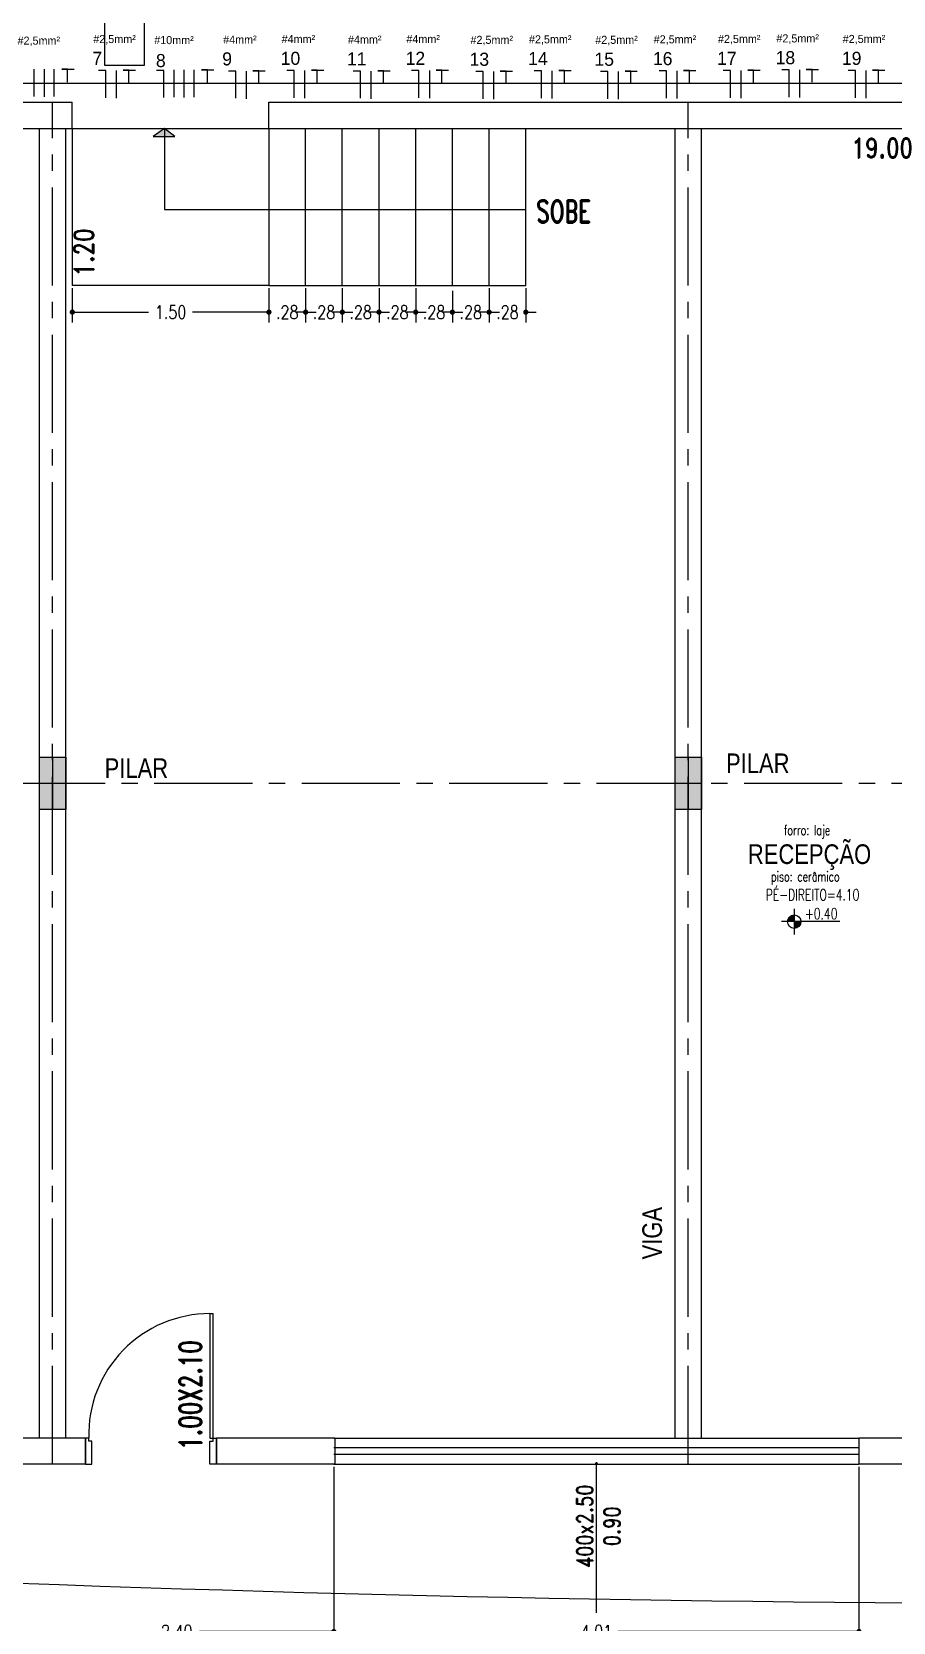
# Model space of a CAD drawing. Extents: x -4780 to 4154, y -1673 to 3208.
# Drawn here: x 565.54 to 572.11, y -476.25 to -464.11 of the extents above; entities that cross this region are included whole.
import ezdxf
from ezdxf.enums import TextEntityAlignment as Align

# ---------------------------------------------------------------- set-up
doc = ezdxf.new("R2010")
doc.units = 0
doc.header["$MEASUREMENT"] = 0
doc.header["$PDMODE"] = 34
doc.linetypes.add('CENTER2', pattern=[1.125, 0.75, -0.125, 0.125, -0.125])
for name, color, linetype in [('Condutores', 6, 'Continuous'), ('COTAS', 5, 'Continuous'), ('ELÉTRICO', 3, 'Continuous'), ('PENA01', 1, 'Continuous'), ('PENA02', 2, 'Continuous'), ('PENA025', 8, 'Continuous'), ('pena06', 4, 'Continuous'), ('VERMELHA', 10, 'Continuous')]:
    doc.layers.add(name, color=color, linetype=linetype)
doc.layers.add('TEXTO', color=5, linetype='Continuous', lineweight=9)
doc.styles.add('ARIAL', font='txt', dxfattribs={"height": 0.35277})
doc.styles.add('PADRÃO', font='', dxfattribs={"height": 0.2})
doc.styles.add('REGUA80', font='GOTHIC.TTF')
doc.styles.add('ROMANS', font='romand.shx', dxfattribs={"width": 0.8})
doc.styles.add('STYLE1', font='romand.shx', dxfattribs={"width": 0.8})
doc.styles.get('PADRÃO').set_extended_font_data('AvantGarde Bk BT')
doc.dimstyles.new('CORTE100', dxfattribs={"dimtxt": 0.1, "dimasz": 0.04, "dimexe": 0.08, "dimexo": 0.02, "dimgap": 0.05, "dimtad": 0, "dimzin": 4, "dimdsep": 46, "dimtxsty": 'ROMANS', "dimblk1": 'DOT', "dimblk2": 'DOT', "dimsah": 1, "dimcen": 0.09, "dimclrd": 30, "dimclre": 30, "dimclrt": 5, "dimadec": 0, "dimazin": 0, "dimtfac": 1, "dimtofl": 0, "dimtmove": 2, "dimatfit": 3, "dimldrblk": 'DOT', "dimfxl": 1, "dimtolj": 1, "dimtzin": 0, "dimarcsym": 0})
doc.dimstyles.new('INTERNA', dxfattribs={"dimscale": 0, "dimtxt": 0.15, "dimasz": 0.1, "dimexe": 0.1, "dimexo": 0.16, "dimgap": 0.09, "dimtad": 1, "dimzin": 4, "dimdsep": 46, "dimtxsty": 'ROMANS', "dimblk1": 'OBLIQUE', "dimblk2": 'OBLIQUE', "dimsah": 1, "dimcen": 0.09, "dimse1": 1, "dimse2": 1, "dimsd1": 1, "dimsd2": 1, "dimclrd": 4, "dimclre": 4, "dimadec": 0, "dimazin": 0, "dimtfac": 0.666667, "dimtofl": 0, "dimtmove": 2, "dimatfit": 3, "dimldrblk": 'OBLIQUE', "dimfxl": 1, "dimtolj": 1, "dimtzin": 0, "dimarcsym": 0})

# ---------------------------------------------------------------- blocks, each defined once
blk = doc.blocks.new('DOT')
at = {"layer": 'PENA01', "color": 0, "linetype": 'ByBlock'}
blk.add_line((-0.5, 0), (-1, 0), dxfattribs=at)
at = {"layer": 'PENA01', "color": 0, "linetype": 'ByBlock', "const_width": 0.5}
blk.add_lwpolyline([(-0.25, 0, 1), (0.25, 0, 1)], format="xyb", close=True, dxfattribs=at)
blk = doc.blocks.new('*D274')
at = {"color": 30, "linetype": 'Continuous', "lineweight": -2, "transparency": 16777216}
for p, q in [((565.448, -475.066), (565.448, -476.404)), ((567.843, -475.066), (567.843, -476.404)), ((565.488, -476.324), (566.472, -476.324)), ((567.803, -476.324), (566.819, -476.324))]:
    blk.add_line(p, q, dxfattribs=at)
at = {"layer": 'DEFPOINTS', "color": 0, "linetype": 'Continuous', "transparency": 16777216}
for p in [(565.448, -475.046), (567.843, -475.046), (567.843, -476.324)]:
    blk.add_point(p, dxfattribs=at)
at = {"color": 30, "linetype": 'Continuous', "lineweight": -2, "transparency": 16777216, "xscale": 0.04, "yscale": 0.04, "zscale": 0.04, "rotation": 180}
blk.add_blockref('DOT', (565.448, -476.324), dxfattribs=at)
at = {"color": 30, "linetype": 'Continuous', "lineweight": -2, "transparency": 16777216, "xscale": 0.04, "yscale": 0.04, "zscale": 0.04}
blk.add_blockref('DOT', (567.843, -476.324), dxfattribs=at)
at = {"color": 5, "linetype": 'Continuous', "transparency": 16777216, "insert": (566.645, -476.324), "char_height": 0.1, "attachment_point": 5, "style": 'ROMANS'}
blk.add_mtext('\\A1;2.40', dxfattribs=at)
blk = doc.blocks.new('*D275')
at = {"color": 30, "linetype": 'Continuous', "lineweight": -2, "transparency": 16777216}
for p, q in [((571.85, -475.066), (571.85, -476.404)), ((567.843, -475.086), (567.843, -476.404)), ((567.883, -476.324), (569.684, -476.324)), ((571.81, -476.324), (570.009, -476.324))]:
    blk.add_line(p, q, dxfattribs=at)
at = {"layer": 'DEFPOINTS', "color": 0, "linetype": 'Continuous', "transparency": 16777216}
for p in [(567.843, -475.066), (571.85, -475.046), (571.85, -476.324)]:
    blk.add_point(p, dxfattribs=at)
at = {"color": 30, "linetype": 'Continuous', "lineweight": -2, "transparency": 16777216, "xscale": 0.04, "yscale": 0.04, "zscale": 0.04, "rotation": 180}
blk.add_blockref('DOT', (567.843, -476.324), dxfattribs=at)
at = {"color": 30, "linetype": 'Continuous', "lineweight": -2, "transparency": 16777216, "xscale": 0.04, "yscale": 0.04, "zscale": 0.04}
blk.add_blockref('DOT', (571.85, -476.324), dxfattribs=at)
at = {"color": 5, "linetype": 'Continuous', "transparency": 16777216, "insert": (569.847, -476.324), "char_height": 0.1, "attachment_point": 5, "style": 'ROMANS'}
blk.add_mtext('\\A1;4.01', dxfattribs=at)
blk = doc.blocks.new('*D276')
at = {"color": 30, "linetype": 'Continuous', "lineweight": -2, "transparency": 16777216}
for p, q in [((571.85, -475.066), (571.85, -476.404)), ((572.85, -475.066), (572.85, -476.404)), ((571.89, -476.324), (572.182, -476.324)), ((572.81, -476.324), (572.518, -476.324))]:
    blk.add_line(p, q, dxfattribs=at)
at = {"layer": 'DEFPOINTS', "color": 0, "linetype": 'Continuous', "transparency": 16777216}
for p in [(571.85, -475.046), (572.85, -475.046), (572.85, -476.324)]:
    blk.add_point(p, dxfattribs=at)
at = {"color": 30, "linetype": 'Continuous', "lineweight": -2, "transparency": 16777216, "xscale": 0.04, "yscale": 0.04, "zscale": 0.04, "rotation": 180}
blk.add_blockref('DOT', (571.85, -476.324), dxfattribs=at)
at = {"color": 30, "linetype": 'Continuous', "lineweight": -2, "transparency": 16777216, "xscale": 0.04, "yscale": 0.04, "zscale": 0.04}
blk.add_blockref('DOT', (572.85, -476.324), dxfattribs=at)
at = {"color": 5, "linetype": 'Continuous', "transparency": 16777216, "insert": (572.35, -476.324), "char_height": 0.1, "attachment_point": 5, "style": 'ROMANS'}
blk.add_mtext('\\A1;1.00', dxfattribs=at)
blk = doc.blocks.new('*D319')
at = {"layer": 'DEFPOINTS', "color": 0, "linetype": 'Continuous', "transparency": 16777216}
for p in [(577.248, -474.696), (561.048, -474.846), (577.248, -474.846)]:
    blk.add_point(p, dxfattribs=at)
at = {"layer": 'COTAS', "color": 0, "linetype": 'Continuous', "transparency": 16777216, "insert": (576.908, -474.696), "char_height": 0.15, "attachment_point": 5, "style": 'ROMANS'}
blk.add_mtext('\\A1;16.20', dxfattribs=at)
blk = doc.blocks.new('_OBLIQUE')
at = {"color": 0, "linetype": 'ByBlock'}
blk.add_line((-0.5, -0.5), (0.5, 0.5), dxfattribs=at)
blk = doc.blocks.new('*D330')
at = {"layer": 'DEFPOINTS', "color": 0, "linetype": 'Continuous', "transparency": 16777216}
for p in [(561.048, -464.846), (580.048, -464.846), (580.048, -464.995)]:
    blk.add_point(p, dxfattribs=at)
at = {"layer": 'COTAS', "color": 0, "linetype": 'Continuous', "transparency": 16777216, "insert": (572.028, -464.995), "char_height": 0.15, "attachment_point": 5, "style": 'ROMANS'}
blk.add_mtext('\\A1;19.00', dxfattribs=at)
blk = doc.blocks.new('*D259')
at = {"layer": 'DEFPOINTS', "color": 0, "linetype": 'Continuous', "transparency": 16777216}
for p in [(565.848, -464.846), (565.848, -466.046), (565.997, -466.046)]:
    blk.add_point(p, dxfattribs=at)
at = {"layer": 'COTAS', "color": 0, "linetype": 'Continuous', "transparency": 16777216, "insert": (565.936, -465.793), "char_height": 0.15, "attachment_point": 5, "rotation": 90, "style": 'ROMANS'}
blk.add_mtext('\\A1;1.20', dxfattribs=at)
blk = doc.blocks.new('*D260')
at = {"layer": 'COTAS', "color": 30, "linetype": 'Continuous', "lineweight": -2, "transparency": 16777216}
for p, q in [((565.848, -466.066), (565.848, -466.329)), ((567.348, -466.066), (567.348, -466.329)), ((565.888, -466.249), (566.43, -466.249)), ((567.308, -466.249), (566.766, -466.249))]:
    blk.add_line(p, q, dxfattribs=at)
at = {"layer": 'DEFPOINTS', "color": 0, "linetype": 'Continuous', "transparency": 16777216}
for p in [(565.848, -466.046), (567.348, -466.046), (567.348, -466.249)]:
    blk.add_point(p, dxfattribs=at)
at = {"layer": 'COTAS', "color": 30, "linetype": 'Continuous', "lineweight": -2, "transparency": 16777216, "xscale": 0.04, "yscale": 0.04, "zscale": 0.04, "rotation": 180}
blk.add_blockref('DOT', (565.848, -466.249), dxfattribs=at)
at = {"layer": 'COTAS', "color": 30, "linetype": 'Continuous', "lineweight": -2, "transparency": 16777216, "xscale": 0.04, "yscale": 0.04, "zscale": 0.04}
blk.add_blockref('DOT', (567.348, -466.249), dxfattribs=at)
at = {"layer": 'COTAS', "color": 5, "linetype": 'Continuous', "transparency": 16777216, "insert": (566.598, -466.249), "char_height": 0.1, "attachment_point": 5, "style": 'ROMANS'}
blk.add_mtext('\\A1;1.50', dxfattribs=at)
blk = doc.blocks.new('*D261')
at = {"layer": 'COTAS', "color": 30, "linetype": 'Continuous', "lineweight": -2, "transparency": 16777216}
for p, q in [((567.348, -466.066), (567.348, -466.329)), ((567.628, -466.066), (567.628, -466.329)), ((567.308, -466.249), (567.268, -466.249)), ((567.668, -466.249), (567.708, -466.249))]:
    blk.add_line(p, q, dxfattribs=at)
at = {"layer": 'DEFPOINTS', "color": 0, "linetype": 'Continuous', "transparency": 16777216}
for p in [(567.348, -466.046), (567.628, -466.046), (567.628, -466.249)]:
    blk.add_point(p, dxfattribs=at)
at = {"layer": 'COTAS', "color": 30, "linetype": 'Continuous', "lineweight": -2, "transparency": 16777216, "xscale": 0.04, "yscale": 0.04, "zscale": 0.04}
blk.add_blockref('DOT', (567.348, -466.249), dxfattribs=at)
at = {"layer": 'COTAS', "color": 30, "linetype": 'Continuous', "lineweight": -2, "transparency": 16777216, "xscale": 0.04, "yscale": 0.04, "zscale": 0.04, "rotation": 180}
blk.add_blockref('DOT', (567.628, -466.249), dxfattribs=at)
at = {"layer": 'COTAS', "color": 5, "linetype": 'Continuous', "transparency": 16777216, "insert": (567.488, -466.249), "char_height": 0.1, "attachment_point": 5, "style": 'ROMANS'}
blk.add_mtext('\\A1;.28', dxfattribs=at)
blk = doc.blocks.new('*D262')
at = {"layer": 'COTAS', "color": 30, "linetype": 'Continuous', "lineweight": -2, "transparency": 16777216}
for p, q in [((567.628, -466.066), (567.628, -466.329)), ((567.908, -466.066), (567.908, -466.329)), ((567.588, -466.249), (567.548, -466.249)), ((567.948, -466.249), (567.988, -466.249))]:
    blk.add_line(p, q, dxfattribs=at)
at = {"layer": 'DEFPOINTS', "color": 0, "linetype": 'Continuous', "transparency": 16777216}
for p in [(567.628, -466.046), (567.908, -466.046), (567.908, -466.249)]:
    blk.add_point(p, dxfattribs=at)
at = {"layer": 'COTAS', "color": 30, "linetype": 'Continuous', "lineweight": -2, "transparency": 16777216, "xscale": 0.04, "yscale": 0.04, "zscale": 0.04}
blk.add_blockref('DOT', (567.628, -466.249), dxfattribs=at)
at = {"layer": 'COTAS', "color": 30, "linetype": 'Continuous', "lineweight": -2, "transparency": 16777216, "xscale": 0.04, "yscale": 0.04, "zscale": 0.04, "rotation": 180}
blk.add_blockref('DOT', (567.908, -466.249), dxfattribs=at)
at = {"layer": 'COTAS', "color": 5, "linetype": 'Continuous', "transparency": 16777216, "insert": (567.768, -466.249), "char_height": 0.1, "attachment_point": 5, "style": 'ROMANS'}
blk.add_mtext('\\A1;.28', dxfattribs=at)
blk = doc.blocks.new('*D263')
at = {"layer": 'COTAS', "color": 30, "linetype": 'Continuous', "lineweight": -2, "transparency": 16777216}
for p, q in [((567.908, -466.066), (567.908, -466.329)), ((568.188, -466.066), (568.188, -466.329)), ((567.868, -466.249), (567.828, -466.249)), ((568.228, -466.249), (568.268, -466.249))]:
    blk.add_line(p, q, dxfattribs=at)
at = {"layer": 'DEFPOINTS', "color": 0, "linetype": 'Continuous', "transparency": 16777216}
for p in [(567.908, -466.046), (568.188, -466.046), (568.188, -466.249)]:
    blk.add_point(p, dxfattribs=at)
at = {"layer": 'COTAS', "color": 30, "linetype": 'Continuous', "lineweight": -2, "transparency": 16777216, "xscale": 0.04, "yscale": 0.04, "zscale": 0.04}
blk.add_blockref('DOT', (567.908, -466.249), dxfattribs=at)
at = {"layer": 'COTAS', "color": 30, "linetype": 'Continuous', "lineweight": -2, "transparency": 16777216, "xscale": 0.04, "yscale": 0.04, "zscale": 0.04, "rotation": 180}
blk.add_blockref('DOT', (568.188, -466.249), dxfattribs=at)
at = {"layer": 'COTAS', "color": 5, "linetype": 'Continuous', "transparency": 16777216, "insert": (568.048, -466.249), "char_height": 0.1, "attachment_point": 5, "style": 'ROMANS'}
blk.add_mtext('\\A1;.28', dxfattribs=at)
blk = doc.blocks.new('*D264')
at = {"layer": 'COTAS', "color": 30, "linetype": 'Continuous', "lineweight": -2, "transparency": 16777216}
for p, q in [((568.188, -466.066), (568.188, -466.329)), ((568.468, -466.066), (568.468, -466.329)), ((568.148, -466.249), (568.108, -466.249)), ((568.508, -466.249), (568.548, -466.249))]:
    blk.add_line(p, q, dxfattribs=at)
at = {"layer": 'DEFPOINTS', "color": 0, "linetype": 'Continuous', "transparency": 16777216}
for p in [(568.188, -466.046), (568.468, -466.046), (568.468, -466.249)]:
    blk.add_point(p, dxfattribs=at)
at = {"layer": 'COTAS', "color": 30, "linetype": 'Continuous', "lineweight": -2, "transparency": 16777216, "xscale": 0.04, "yscale": 0.04, "zscale": 0.04}
blk.add_blockref('DOT', (568.188, -466.249), dxfattribs=at)
at = {"layer": 'COTAS', "color": 30, "linetype": 'Continuous', "lineweight": -2, "transparency": 16777216, "xscale": 0.04, "yscale": 0.04, "zscale": 0.04, "rotation": 180}
blk.add_blockref('DOT', (568.468, -466.249), dxfattribs=at)
at = {"layer": 'COTAS', "color": 5, "linetype": 'Continuous', "transparency": 16777216, "insert": (568.328, -466.249), "char_height": 0.1, "attachment_point": 5, "style": 'ROMANS'}
blk.add_mtext('\\A1;.28', dxfattribs=at)
blk = doc.blocks.new('*D265')
at = {"layer": 'COTAS', "color": 30, "linetype": 'Continuous', "lineweight": -2, "transparency": 16777216}
for p, q in [((568.468, -466.066), (568.468, -466.329)), ((568.748, -466.086), (568.748, -466.329)), ((568.428, -466.249), (568.388, -466.249)), ((568.788, -466.249), (568.828, -466.249))]:
    blk.add_line(p, q, dxfattribs=at)
at = {"layer": 'DEFPOINTS', "color": 0, "linetype": 'Continuous', "transparency": 16777216}
for p in [(568.468, -466.046), (568.748, -466.066), (568.748, -466.249)]:
    blk.add_point(p, dxfattribs=at)
at = {"layer": 'COTAS', "color": 30, "linetype": 'Continuous', "lineweight": -2, "transparency": 16777216, "xscale": 0.04, "yscale": 0.04, "zscale": 0.04}
blk.add_blockref('DOT', (568.468, -466.249), dxfattribs=at)
at = {"layer": 'COTAS', "color": 30, "linetype": 'Continuous', "lineweight": -2, "transparency": 16777216, "xscale": 0.04, "yscale": 0.04, "zscale": 0.04, "rotation": 180}
blk.add_blockref('DOT', (568.748, -466.249), dxfattribs=at)
at = {"layer": 'COTAS', "color": 5, "linetype": 'Continuous', "transparency": 16777216, "insert": (568.608, -466.249), "char_height": 0.1, "attachment_point": 5, "style": 'ROMANS'}
blk.add_mtext('\\A1;.28', dxfattribs=at)
blk = doc.blocks.new('*D266')
at = {"layer": 'COTAS', "color": 30, "linetype": 'Continuous', "lineweight": -2, "transparency": 16777216}
for p, q in [((569.028, -466.066), (569.028, -466.329)), ((568.748, -466.086), (568.748, -466.329)), ((568.708, -466.249), (568.668, -466.249)), ((569.068, -466.249), (569.108, -466.249))]:
    blk.add_line(p, q, dxfattribs=at)
at = {"layer": 'DEFPOINTS', "color": 0, "linetype": 'Continuous', "transparency": 16777216}
for p in [(568.748, -466.066), (569.028, -466.046), (569.028, -466.249)]:
    blk.add_point(p, dxfattribs=at)
at = {"layer": 'COTAS', "color": 30, "linetype": 'Continuous', "lineweight": -2, "transparency": 16777216, "xscale": 0.04, "yscale": 0.04, "zscale": 0.04}
blk.add_blockref('DOT', (568.748, -466.249), dxfattribs=at)
at = {"layer": 'COTAS', "color": 30, "linetype": 'Continuous', "lineweight": -2, "transparency": 16777216, "xscale": 0.04, "yscale": 0.04, "zscale": 0.04, "rotation": 180}
blk.add_blockref('DOT', (569.028, -466.249), dxfattribs=at)
at = {"layer": 'COTAS', "color": 5, "linetype": 'Continuous', "transparency": 16777216, "insert": (568.888, -466.249), "char_height": 0.1, "attachment_point": 5, "style": 'ROMANS'}
blk.add_mtext('\\A1;.28', dxfattribs=at)
blk = doc.blocks.new('*D267')
at = {"layer": 'COTAS', "color": 30, "linetype": 'Continuous', "lineweight": -2, "transparency": 16777216}
for p, q in [((569.028, -466.066), (569.028, -466.329)), ((569.308, -466.066), (569.308, -466.329)), ((568.988, -466.249), (568.948, -466.249)), ((569.348, -466.249), (569.388, -466.249))]:
    blk.add_line(p, q, dxfattribs=at)
at = {"layer": 'DEFPOINTS', "color": 0, "linetype": 'Continuous', "transparency": 16777216}
for p in [(569.028, -466.046), (569.308, -466.046), (569.308, -466.249)]:
    blk.add_point(p, dxfattribs=at)
at = {"layer": 'COTAS', "color": 30, "linetype": 'Continuous', "lineweight": -2, "transparency": 16777216, "xscale": 0.04, "yscale": 0.04, "zscale": 0.04}
blk.add_blockref('DOT', (569.028, -466.249), dxfattribs=at)
at = {"layer": 'COTAS', "color": 30, "linetype": 'Continuous', "lineweight": -2, "transparency": 16777216, "xscale": 0.04, "yscale": 0.04, "zscale": 0.04, "rotation": 180}
blk.add_blockref('DOT', (569.308, -466.249), dxfattribs=at)
at = {"layer": 'COTAS', "color": 5, "linetype": 'Continuous', "transparency": 16777216, "insert": (569.168, -466.249), "char_height": 0.1, "attachment_point": 5, "style": 'ROMANS'}
blk.add_mtext('\\A1;.28', dxfattribs=at)

msp = doc.modelspace()

# ---------------------------------------------------------------- hatches: boundary and pattern name
at = {"layer": 'COTAS', "linetype": 'Continuous'}
h = msp.add_hatch(color=256, dxfattribs=at)
h.paths.add_polyline_path([(566.466, -464.907), (566.552, -464.907), (566.552, -464.846)])
h.paths.add_polyline_path([(566.552, -464.846), (566.552, -464.907), (566.63, -464.907)])
h = msp.add_hatch(color=256, dxfattribs=at)
h.paths.add_polyline_path([(565.698, -469.646), (565.598, -469.646), (565.598, -469.846), (565.698, -469.846)])
h.paths.add_polyline_path([(565.798, -469.646), (565.698, -469.646), (565.698, -469.846), (565.798, -469.846)])
h.paths.add_polyline_path([(565.798, -469.846), (565.698, -469.846), (565.698, -470.046), (565.798, -470.046)])
h.paths.add_polyline_path([(565.698, -469.846), (565.598, -469.846), (565.598, -470.046), (565.698, -470.046)])
h = msp.add_hatch(color=256, dxfattribs=at)
h.paths.add_polyline_path([(570.548, -469.646), (570.448, -469.646), (570.448, -469.846), (570.548, -469.846)])
h.paths.add_polyline_path([(570.648, -469.646), (570.548, -469.646), (570.548, -469.846), (570.648, -469.846)])
h.paths.add_polyline_path([(570.648, -469.846), (570.548, -469.846), (570.548, -470.046), (570.648, -470.046)])
h.paths.add_polyline_path([(570.548, -469.846), (570.448, -469.846), (570.448, -470.046), (570.548, -470.046)])
at = {"layer": 'PENA01'}
h = msp.add_hatch(color=256, dxfattribs=at)
h.paths.add_polyline_path([(571.305, -470.903), (571.355, -470.903), (571.356, -470.902), (571.356, -470.852, 0.414214)])
h.paths.add_polyline_path([(571.356, -470.903), (571.356, -470.954, 0.414214), (571.407, -470.903)])
at = {"layer": 'VERMELHA'}
msp.add_hatch(color=256, dxfattribs=at).paths.add_polyline_path([(569.858, -475.041, 1), (569.836, -475.041, 1)])
msp.add_hatch(color=256, dxfattribs=at).paths.add_polyline_path([(569.858, -475.041, 1), (569.836, -475.041, 1)])

# ---------------------------------------------------------------- linework, layer by layer
at = {"layer": 'Condutores'}
msp.add_line((563.035, -464.5), (573.098, -464.5), dxfattribs=at)
at = {"layer": 'Condutores', "ltscale": 0.015}
for p, q in [((565.558, -464.603), (565.558, -464.393)), ((565.635, -464.604), (565.635, -464.394)), ((565.71, -464.602), (565.71, -464.393)), ((565.812, -464.394), (565.767, -464.394)), ((565.767, -464.394), (565.861, -464.394)), ((565.812, -464.492), (565.812, -464.394)), ((566.104, -464.404), (566.048, -464.404)), ((566.104, -464.612), (566.104, -464.404)), ((566.185, -464.615), (566.185, -464.405)), ((566.279, -464.401), (566.235, -464.401)), ((566.235, -464.401), (566.329, -464.401)), ((566.279, -464.499), (566.279, -464.401)), ((566.547, -464.403), (566.491, -464.403)), ((566.547, -464.611), (566.547, -464.403)), ((566.624, -464.608), (566.624, -464.399)), ((566.702, -464.61), (566.702, -464.4)), ((566.777, -464.608), (566.777, -464.398)), ((566.879, -464.4), (566.834, -464.4)), ((566.834, -464.4), (566.928, -464.4)), ((566.879, -464.498), (566.879, -464.4)), ((567.095, -464.408), (567.039, -464.408)), ((567.095, -464.616), (567.095, -464.408)), ((567.176, -464.619), (567.176, -464.41)), ((567.27, -464.406), (567.225, -464.406)), ((567.225, -464.406), (567.32, -464.406)), ((567.27, -464.504), (567.27, -464.406)), ((567.541, -464.404), (567.485, -464.404)), ((567.541, -464.612), (567.541, -464.404)), ((567.622, -464.615), (567.622, -464.405)), ((567.716, -464.401), (567.672, -464.401)), ((567.672, -464.401), (567.766, -464.401)), ((567.716, -464.499), (567.716, -464.401)), ((568.047, -464.408), (567.991, -464.408)), ((568.047, -464.616), (568.047, -464.408)), ((568.129, -464.619), (568.129, -464.41)), ((568.222, -464.406), (568.178, -464.406)), ((568.178, -464.406), (568.272, -464.406)), ((568.222, -464.504), (568.222, -464.406)), ((568.493, -464.404), (568.437, -464.404)), ((568.493, -464.612), (568.493, -464.404)), ((568.575, -464.615), (568.575, -464.405)), ((568.668, -464.401), (568.624, -464.401)), ((568.624, -464.401), (568.718, -464.401)), ((568.668, -464.499), (568.668, -464.401)), ((568.982, -464.411), (568.926, -464.411)), ((568.982, -464.619), (568.982, -464.411)), ((569.064, -464.622), (569.064, -464.412)), ((569.157, -464.408), (569.113, -464.408)), ((569.113, -464.408), (569.207, -464.408)), ((569.157, -464.506), (569.157, -464.408)), ((569.429, -464.406), (569.372, -464.406)), ((569.429, -464.614), (569.429, -464.406)), ((569.51, -464.617), (569.51, -464.407)), ((569.603, -464.404), (569.559, -464.404)), ((569.559, -464.404), (569.653, -464.404)), ((569.603, -464.501), (569.603, -464.404)), ((569.935, -464.411), (569.878, -464.411)), ((569.935, -464.619), (569.935, -464.411)), ((570.016, -464.622), (570.016, -464.412)), ((570.109, -464.408), (570.065, -464.408)), ((570.065, -464.408), (570.159, -464.408)), ((570.109, -464.506), (570.109, -464.408)), ((570.381, -464.406), (570.325, -464.406)), ((570.381, -464.614), (570.381, -464.406)), ((570.462, -464.617), (570.462, -464.407)), ((570.556, -464.404), (570.511, -464.404)), ((570.511, -464.404), (570.605, -464.404)), ((570.556, -464.501), (570.556, -464.404)), ((570.871, -464.404), (570.815, -464.404)), ((570.871, -464.612), (570.871, -464.404)), ((570.952, -464.615), (570.952, -464.405)), ((571.046, -464.401), (571.001, -464.401)), ((571.001, -464.401), (571.095, -464.401)), ((571.046, -464.499), (571.046, -464.401)), ((571.317, -464.399), (571.261, -464.399)), ((571.317, -464.607), (571.317, -464.399)), ((571.398, -464.61), (571.398, -464.4)), ((571.492, -464.397), (571.447, -464.397)), ((571.447, -464.397), (571.541, -464.397)), ((571.492, -464.494), (571.492, -464.397)), ((571.823, -464.404), (571.767, -464.404)), ((571.823, -464.612), (571.823, -464.404)), ((571.904, -464.615), (571.904, -464.405)), ((571.998, -464.401), (571.953, -464.401)), ((571.953, -464.401), (572.047, -464.401)), ((571.998, -464.499), (571.998, -464.401))]:
    msp.add_line(p, q, dxfattribs=at)
at = {"layer": 'COTAS', "linetype": 'Continuous'}
for p, q in [((565.848, -464.846), (567.348, -464.846)), ((565.848, -464.846), (565.848, -466.046)), ((566.552, -464.846), (566.552, -465.464)), ((567.348, -464.846), (567.348, -466.046)), ((567.628, -466.046), (567.628, -464.846)), ((567.908, -466.046), (567.908, -464.846)), ((568.188, -466.046), (568.188, -464.846)), ((568.468, -466.046), (568.468, -464.846)), ((568.748, -466.046), (568.748, -464.846)), ((569.028, -466.046), (569.028, -464.846)), ((569.308, -466.046), (569.308, -464.846)), ((566.552, -465.464), (569.308, -465.464)), ((567.348, -466.046), (565.848, -466.046)), ((567.348, -466.046), (569.308, -466.046)), ((565.598, -469.646), (565.798, -469.646)), ((565.598, -470.046), (565.598, -469.646)), ((565.698, -469.646), (565.698, -470.046)), ((565.798, -469.646), (565.798, -470.046)), ((570.448, -469.646), (570.648, -469.646)), ((570.448, -470.046), (570.448, -469.646)), ((570.548, -469.646), (570.548, -470.046)), ((570.648, -469.646), (570.648, -470.046)), ((565.598, -469.846), (565.798, -469.846)), ((570.448, -469.846), (570.648, -469.846)), ((565.798, -470.046), (565.598, -470.046)), ((570.648, -470.046), (570.448, -470.046))]:
    msp.add_line(p, q, dxfattribs=at)
at = {"layer": 'ELÉTRICO'}
msp.add_lwpolyline([(566.096, -464.365), (566.096, -462.498), (566.396, -462.498), (566.396, -464.365)], close=True, dxfattribs=at)
msp.add_arc((573.868, -247.958), 228.152, 266.63117, 271.63555, dxfattribs=at)
at = {"layer": 'PENA01'}
for p, q in [((571.356, -470.806), (571.356, -471.001)), ((571.703, -470.903), (571.26, -470.903)), ((571.355, -470.903), (571.356, -470.902)), ((567.843, -474.846), (571.85, -474.846)), ((567.843, -475.046), (571.85, -475.046)), ((569.847, -476.18), (569.847, -475.03))]:
    msp.add_line(p, q, dxfattribs=at)
msp.add_circle((571.356, -470.903), 0.0511, dxfattribs=at)
at = {"layer": 'PENA02', "linetype": 'CENTER2'}
for p, q in [((565.698, -475.046), (565.698, -464.646)), ((570.548, -475.046), (570.548, -464.646)), ((560.848, -469.846), (580.248, -469.846))]:
    msp.add_line(p, q, dxfattribs=at)
at = {"layer": 'PENA02'}
for p, q in [((565.598, -474.846), (565.598, -464.846)), ((565.798, -474.846), (565.798, -464.846)), ((566.552, -464.846), (566.466, -464.907)), ((566.63, -464.907), (566.552, -464.846)), ((570.448, -474.846), (570.448, -464.846)), ((570.648, -474.846), (570.648, -464.846)), ((566.466, -464.907), (566.63, -464.907)), ((566.898, -473.896), (566.898, -474.846)), ((566.898, -473.896), (566.923, -473.896)), ((566.923, -474.846), (566.923, -473.896)), ((565.948, -475.046), (565.948, -474.846)), ((565.973, -474.846), (565.948, -474.846)), ((565.948, -474.846), (565.948, -475.046)), ((565.973, -474.871), (565.973, -474.846)), ((565.998, -474.871), (565.973, -474.871)), ((565.998, -475.046), (565.998, -474.871)), ((566.898, -474.846), (566.923, -474.846)), ((566.898, -475.046), (566.898, -474.871)), ((566.898, -474.871), (566.923, -474.871)), ((566.923, -474.871), (566.923, -474.846)), ((566.923, -474.846), (566.948, -474.846)), ((566.948, -475.046), (566.948, -474.846)), ((566.948, -474.846), (566.948, -475.046)), ((567.843, -474.919), (571.85, -474.919)), ((565.948, -475.046), (565.998, -475.046)), ((566.948, -475.046), (566.898, -475.046)), ((567.843, -474.969), (571.85, -474.969))]:
    msp.add_line(p, q, dxfattribs=at)
msp.add_arc((566.898, -474.821), 0.925, 90, 181.5278, dxfattribs=at)
at = {"layer": 'pena06'}
for p, q in [((560.848, -464.646), (565.848, -464.646)), ((565.848, -464.846), (565.848, -464.646)), ((567.348, -464.846), (567.348, -464.646)), ((567.348, -464.646), (570.065, -464.646)), ((570.065, -464.646), (571.048, -464.646)), ((571.048, -464.646), (577.098, -464.646)), ((561.048, -464.846), (565.848, -464.846)), ((567.348, -464.846), (570.065, -464.846)), ((570.065, -464.846), (571.048, -464.846)), ((571.048, -464.846), (580.248, -464.846)), ((565.948, -474.846), (565.448, -474.846)), ((567.85, -474.846), (566.948, -474.846)), ((567.85, -474.846), (567.85, -475.046)), ((572.85, -474.846), (571.85, -474.846)), ((571.85, -474.846), (571.85, -475.046)), ((565.948, -475.046), (565.448, -475.046)), ((567.85, -475.046), (566.948, -475.046)), ((572.85, -475.046), (571.85, -475.046))]:
    msp.add_line(p, q, dxfattribs=at)

# ---------------------------------------------------------------- texts
at = {"layer": 'Condutores', "style": 'REGUA80'}
for s, height, p in [('7', 0.1, (566.001, -464.361)), ('10', 0.1002, (567.438, -464.361)), ('12', 0.1002, (568.391, -464.361)), ('17', 0.1002, (570.768, -464.361)), ('18', 0.1002, (571.214, -464.356)), ('19', 0.1002, (571.72, -464.361)), ('8', 0.1, (566.486, -464.378)), ('9', 0.1, (566.992, -464.365)), ('11', 0.1002, (567.944, -464.365)), ('13', 0.1002, (568.879, -464.368)), ('14', 0.1002, (569.326, -464.363)), ('15', 0.1002, (569.832, -464.368)), ('16', 0.1002, (570.278, -464.363))]:
    msp.add_text(s, height=height, dxfattribs=at).set_placement(p)
at = {"layer": 'Condutores', "ltscale": 0.015, "char_height": 0.0615, "attachment_point": 1, "style": 'PADRÃO'}
for s, insert in [('#2,5mm²', (566.008, -464.133)), ('#4mm²', (566.999, -464.137)), ('#4mm²', (567.445, -464.133)), ('#4mm²', (567.951, -464.137)), ('#4mm²', (568.397, -464.133)), ('#2,5mm²', (568.886, -464.139)), ('#2,5mm²', (569.332, -464.135)), ('#2,5mm²', (569.838, -464.139)), ('#2,5mm²', (570.284, -464.135)), ('#2,5mm²', (570.774, -464.132)), ('#2,5mm²', (571.22, -464.128)), ('#2,5mm²', (571.726, -464.132)), ('#2,5mm²', (565.43, -464.145)), ('#10mm²', (566.473, -464.141))]:
    msp.add_mtext_dynamic_manual_height_columns(s, width=0.37286, gutter_width=7.685, heights=[0], dxfattribs=dict(at, insert=insert))
at = {"layer": 'COTAS', "insert": (569.862, -475.52), "char_height": 0.125, "width": 1.7353, "attachment_point": 5, "rotation": 90, "style": 'ROMANS'}
msp.add_mtext('400x2.50\\P0.90', dxfattribs=at)
at = {"layer": 'PENA025', "style": 'ARIAL', "width": 0.8}
for s, p in [('PILAR', (566.337, -469.731)), ('PILAR', (571.078, -469.694)), ('RECEPÇÃO', (571.473, -470.39))]:
    msp.add_text(s, height=0.15, dxfattribs=at).set_placement(p, align=Align.MIDDLE)
msp.add_text('VIGA', height=0.15, rotation=90, dxfattribs=at).set_placement((570.272, -473.282), align=Align.MIDDLE)
at = {"layer": 'TEXTO', "style": 'STYLE1', "width": 0.7}
for s, height, p in [('SOBE', 0.172, (569.597, -465.48)), ('PÉ-DIREITO=4.10', 0.086, (571.496, -470.684))]:
    msp.add_text(s, height=height, dxfattribs=at).set_placement(p, align=Align.MIDDLE)
for s, height, p in [('forro: laje', 0.075, (571.277, -470.242)), ('piso: cerâmico', 0.075, (571.18, -470.596)), ('+0.40', 0.086, (571.438, -470.885))]:
    msp.add_text(s, height=height, dxfattribs=at).set_placement(p)
msp.add_text('1.00X2.10', height=0.172, rotation=90, dxfattribs=at).set_placement((566.748, -474.517), align=Align.MIDDLE)

# ---------------------------------------------------------------- dimensions: what is measured, and where the dimension line sits
at = {"linetype": 'Continuous'}
for base, p1, p2, picture, middle in [((567.843, -476.3242), (565.4479, -475.0456), (567.843, -475.0456), '*D274', (566.6454, -476.3242)), ((571.85, -476.324), (567.843, -475.066), (571.85, -475.046), '*D275', (569.847, -476.324)), ((572.85, -476.324), (571.85, -475.046), (572.85, -475.046), '*D276', (572.35, -476.324))]:
    dim = msp.add_linear_dim(base=base, p1=p1, p2=p2, dimstyle='CORTE100', dxfattribs=at)
    dim.commit()
    dim.dimension.update_dxf_attribs({"geometry": picture, "text_midpoint": middle})
at = {"layer": 'COTAS', "linetype": 'Continuous'}
for base, p1, p2, picture, middle in [((580.048, -464.995), (561.048, -464.846), (580.048, -464.846), '*D330', (572.028, -464.995)), ((577.248, -474.696), (561.048, -474.846), (577.248, -474.846), '*D319', (576.908, -474.696))]:
    dim = msp.add_linear_dim(base=base, p1=p1, p2=p2, dimstyle='INTERNA', override={"dimscale": 1}, dxfattribs=at)
    dim.commit()
    dim.dimension.update_dxf_attribs({"geometry": picture, "text_midpoint": middle, "dimtype": 160})
dim = msp.add_linear_dim(base=(565.997, -466.046), p1=(565.848, -464.846), p2=(565.848, -466.046), angle=90, dimstyle='INTERNA', override={"dimscale": 1}, dxfattribs=at)
dim.commit()
dim.dimension.update_dxf_attribs({"geometry": '*D259', "text_midpoint": (565.936, -465.793), "dimtype": 160})
for base, p1, p2, picture, middle in [((567.348, -466.249), (565.848, -466.046), (567.348, -466.046), '*D260', (566.598, -466.249)), ((567.628, -466.249), (567.348, -466.046), (567.628, -466.046), '*D261', (567.488, -466.249)), ((567.908, -466.249), (567.628, -466.046), (567.908, -466.046), '*D262', (567.768, -466.249)), ((568.188, -466.249), (567.908, -466.046), (568.188, -466.046), '*D263', (568.048, -466.249)), ((568.468, -466.249), (568.188, -466.046), (568.468, -466.046), '*D264', (568.328, -466.249)), ((568.748, -466.249), (568.468, -466.046), (568.748, -466.066), '*D265', (568.608, -466.249)), ((569.028, -466.249), (568.748, -466.066), (569.028, -466.046), '*D266', (568.888, -466.249)), ((569.308, -466.249), (569.028, -466.046), (569.308, -466.046), '*D267', (569.168, -466.249))]:
    dim = msp.add_linear_dim(base=base, p1=p1, p2=p2, dimstyle='CORTE100', dxfattribs=at)
    dim.commit()
    dim.dimension.update_dxf_attribs({"geometry": picture, "text_midpoint": middle})

doc.saveas('drawing.dxf')
